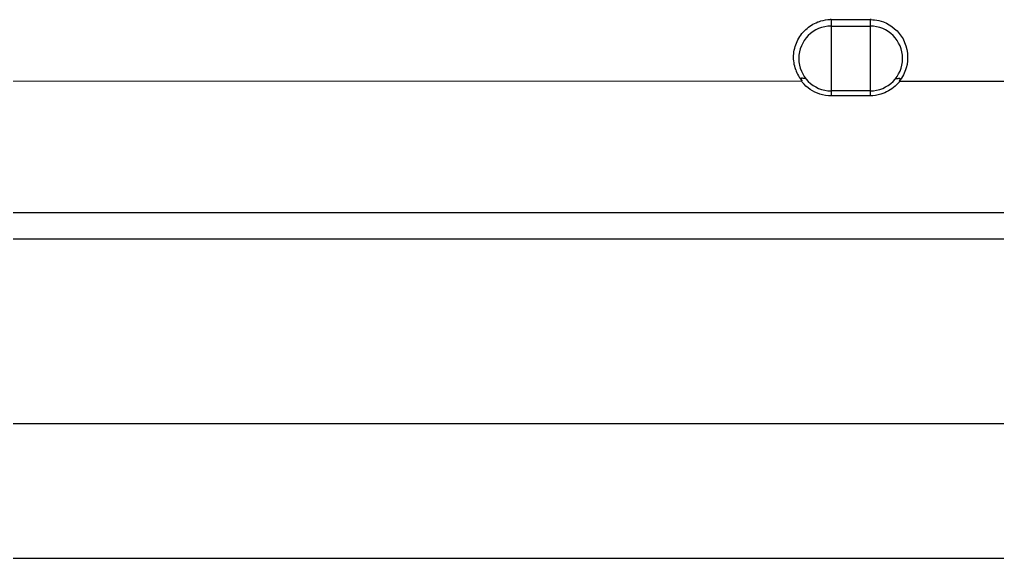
# Model space of a CAD drawing. Header units: millimetres. Extents: x 4086 to 8300, y 123 to 1549.
# Drawn here: x 6921.5 to 6959.19, y 680.96 to 701.75 of the extents above; entities that cross this region are included whole.
import ezdxf

# ---------------------------------------------------------------- set-up
doc = ezdxf.new("R2010")
doc.units = ezdxf.units.MM
doc.layers.add('00_COMPONENTS', color=7, linetype='Continuous')

msp = doc.modelspace()

# ---------------------------------------------------------------- linework, layer by layer
at = {"layer": '00_COMPONENTS', "color": 7, "linetype": 'Continuous'}
for p, q in [((6952.784, 701.745), (6954.284, 701.745)), ((6952.784, 701.745), (6952.784, 701.494)), ((6954.284, 701.745), (6954.284, 701.494)), ((6952.784, 701.494), (6954.284, 701.494)), ((6952.784, 701.494), (6952.784, 698.806)), ((6954.284, 701.494), (6954.284, 698.806)), ((6896.534, 699.385), (6951.635, 699.372)), ((6955.432, 699.372), (6998.752, 699.394)), ((6954.284, 698.994), (6952.784, 698.994)), ((6954.284, 698.806), (6952.784, 698.806)), ((7029.052, 694.293), (6763.725, 694.293)), ((6763.603, 693.293), (7029.456, 693.293)), ((6896.534, 686.175), (6998.824, 686.164)), ((7024.163, 680.964), (6768.904, 680.964))]:
    msp.add_line(p, q, dxfattribs=at)
for centre, radius, start, end in [((6952.749, 700.645), 1.101, 88.2023, 90.5228), ((6954.264, 700.099), 1.646, 87.7776, 89.3175), ((6952.784, 700.244), 1.25, 90, 270), ((6954.284, 700.244), 1.25, 270, 90), ((6952.776, 700.282), 1.44, 199.0741, 219.2131), ((6952.782, 700.255), 1.448, 217.5545, 219.7689), ((6954.281, 700.256), 1.451, 320.2207, 322.4719)]:
    msp.add_arc(centre, radius, start, end, dxfattribs=at)
for points, knots in [([(6951.415, 699.812), (6951.355, 699.985), (6951.299, 700.362), (6951.435, 700.919), (6951.772, 701.384), (6952.098, 701.584), (6952.27, 701.651)], [0, 0, 0, 0, 0.246222, 0.49958, 0.75189, 1, 1, 1, 1]), ([(6952.27, 701.651), (6952.308, 701.666), (6952.46, 701.717), (6952.62, 701.744), (6952.739, 701.745)], [0, 0, 0, 0, 0.258039, 1, 1, 1, 1]), ([(6954.328, 701.744), (6954.369, 701.742), (6954.527, 701.73), (6954.683, 701.693), (6954.793, 701.652)], [0, 0, 0, 0, 0.258153, 1, 1, 1, 1]), ([(6954.793, 701.652), (6955.106, 701.535), (6955.699, 701.032), (6955.78, 700.239), (6955.674, 699.879)], [0, 0, 0, 0, 0.47174, 1, 1, 1, 1]), ([(6951.804, 699.468), (6951.781, 699.469), (6951.746, 699.466), (6951.699, 699.475), (6951.666, 699.484), (6951.629, 699.484), (6951.611, 699.434), (6951.624, 699.398), (6951.634, 699.372)], [0, 0, 0, 0, 0.236494, 0.370536, 0.50633, 0.610099, 0.709109, 1, 1, 1, 1]), ([(6955.397, 699.327), (6955.351, 699.272), (6955.156, 699.07), (6954.9, 698.928), (6954.7, 698.866)], [0, 0, 0, 0, 0.253952, 1, 1, 1, 1]), ([(6955.263, 699.468), (6955.285, 699.469), (6955.32, 699.466), (6955.369, 699.475), (6955.4, 699.483), (6955.438, 699.481), (6955.439, 699.443), (6955.426, 699.41), (6955.414, 699.384), (6955.407, 699.372)], [0, 0, 0, 0, 0.236093, 0.374392, 0.511596, 0.606523, 0.701457, 0.845603, 1, 1, 1, 1])]:
    msp.add_open_spline(points, degree=3, knots=knots, dxfattribs=at)
for points in [[(6955.674, 699.879), (6955.62, 699.696), (6955.527, 699.52), (6955.407, 699.372)], [(6952.346, 698.873), (6952.087, 698.956), (6951.843, 699.119), (6951.669, 699.328)], [(6952.784, 698.806), (6952.636, 698.805), (6952.486, 698.828), (6952.346, 698.873)], [(6954.7, 698.866), (6954.566, 698.825), (6954.424, 698.803), (6954.284, 698.806)]]:
    msp.add_open_spline(points, degree=3, dxfattribs=at)

doc.saveas('drawing.dxf')
